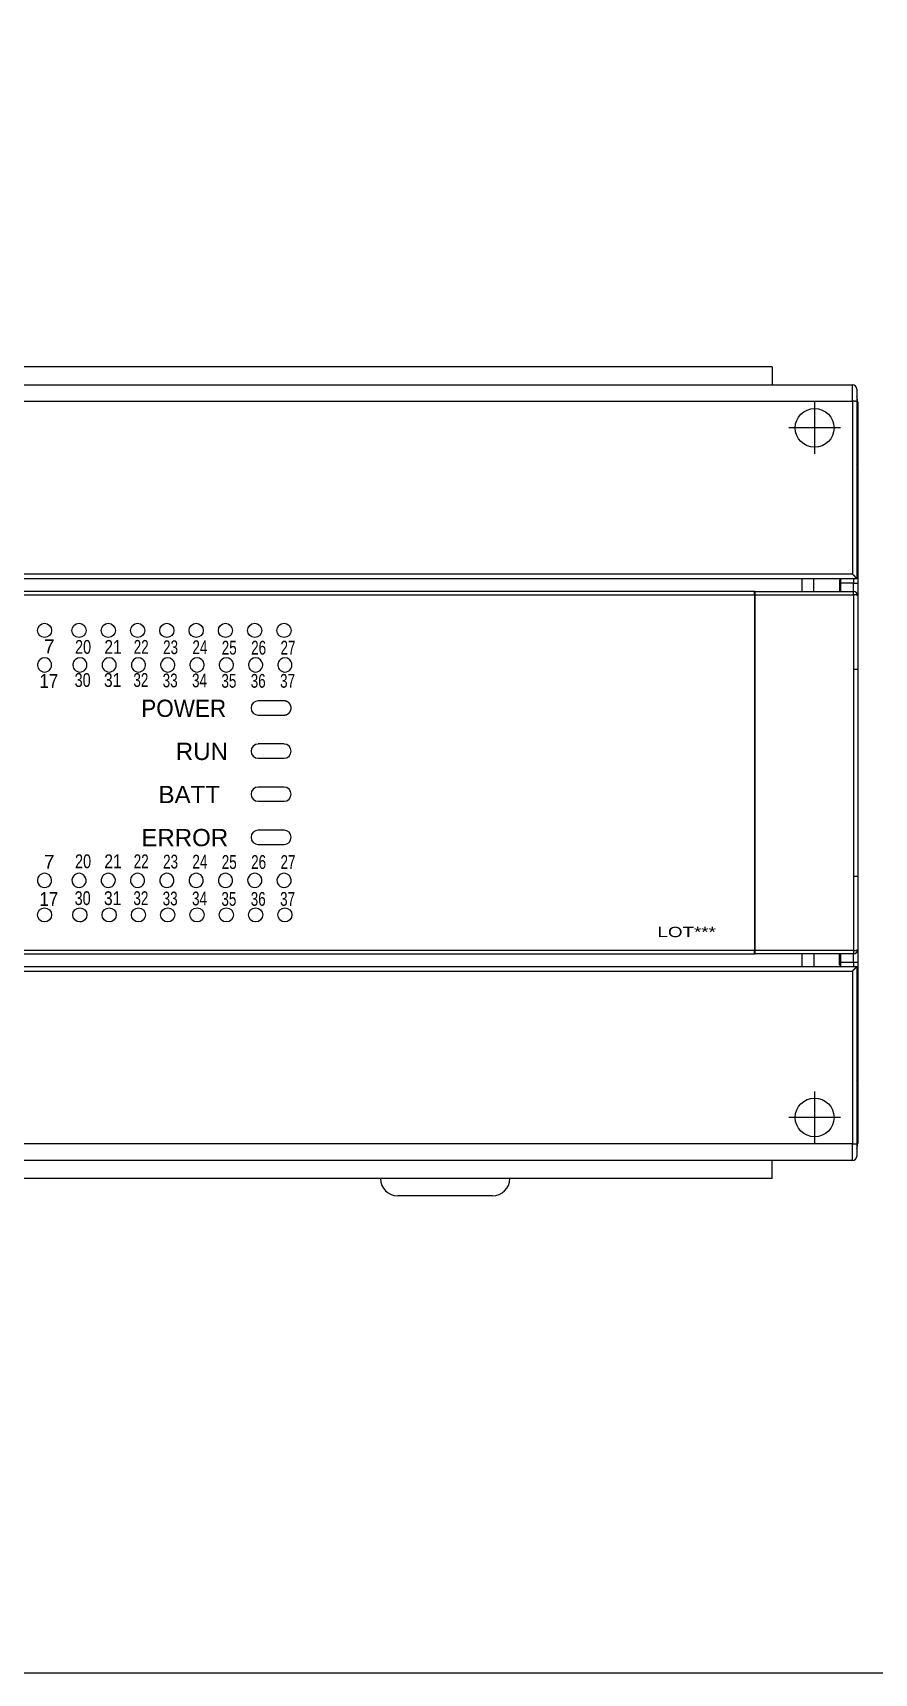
# Model space of a CAD drawing. Header units: inches. Extents: x 57 to 2760, y -193 to 2149.
# Drawn here: x 581.9 to 679.6, y 95.3 to 285.6 of the extents above; entities that cross this region are included whole.
import ezdxf

# ---------------------------------------------------------------- set-up
doc = ezdxf.new("R2010")
doc.units = ezdxf.units.IN
doc.header["$MEASUREMENT"] = 0
doc.styles.get("Standard").update_dxf_attribs({"font": 'arial.ttf'})

# ---------------------------------------------------------------- blocks, each defined once
blk = doc.blocks.new('FX3U_64')
at = {"color": 7, "linetype": 'Continuous'}
for p, q in [((211.21, 97.63), (40.71, 97.63)), ((211.21, 97.63), (211.21, 95.53)), ((31.36, 95.53), (220.56, 95.53)), ((220.56, 93.62), (220.56, 95.53)), ((31.36, 93.62), (220.56, 93.62)), ((216.16, 93.53), (216.16, 87.53)), ((220.56, 93.62), (220.56, 73.55)), ((221.06, 95.03), (221.06, 93.6)), ((221.06, 93.6), (221.06, 73.03)), ((221.06, 93.6), (221.06, 93.6)), ((221.16, 93.53), (221.16, 86.03)), ((219.16, 90.53), (213.16, 90.53)), ((221.06, 86.03), (221.16, 86.03)), ((221.16, 86.03), (221.16, 72.53)), ((221.06, 73.03), (30.86, 73.03)), ((220.56, 73.55), (31.36, 73.55)), ((214.66, 73.03), (214.66, 71.53)), ((216.06, 71.53), (216.06, 73.03)), ((219.06, 72.83), (219.06, 71.53)), ((219.16, 73), (219.16, 72.53)), ((219.16, 72.53), (219.16, 71.53)), ((220.66, 72.53), (219.16, 72.53)), ((220.66, 73.03), (220.66, 72.53)), ((220.66, 71.53), (220.66, 72.53)), ((220.66, 72.53), (221.16, 72.53)), ((221.16, 72.53), (221.16, 71.03)), ((209.16, 71.53), (93.16, 71.53)), ((93.16, 71.18), (209.16, 71.18)), ((209.16, 71.18), (209.16, 71.53)), ((209.26, 71.53), (209.16, 71.53)), ((209.16, 71.18), (209.16, 62.53)), ((209.26, 71.53), (220.66, 71.53)), ((209.26, 71.18), (209.26, 71.53)), ((209.26, 62.53), (209.26, 71.18)), ((220.66, 71.18), (220.66, 71.53)), ((220.66, 71.18), (220.68, 71.18)), ((220.66, 71.18), (220.66, 62.53)), ((221.16, 71.03), (221.16, 62.53)), ((209.16, 70.03), (209.26, 70.03)), ((209.26, 65.83), (209.16, 65.83)), ((209.26, 64.71), (209.16, 64.73)), ((209.16, 64.03), (209.26, 64.03)), ((209.16, 62.53), (209.16, 38.53)), ((209.26, 38.53), (209.26, 62.53)), ((220.66, 62.53), (220.66, 38.53)), ((221.16, 62.53), (221.16, 38.54)), ((154.56, 58.86), (151.56, 58.86)), ((151.56, 57.21), (154.56, 57.21)), ((154.56, 53.86), (151.56, 53.86)), ((151.56, 52.21), (154.56, 52.21)), ((154.56, 48.86), (151.56, 48.86)), ((151.56, 47.21), (154.56, 47.21)), ((154.56, 43.86), (151.56, 43.86)), ((151.56, 42.21), (154.56, 42.21)), ((209.16, 38.53), (209.16, 29.89)), ((209.26, 29.89), (209.26, 38.53)), ((220.66, 38.53), (220.66, 29.89)), ((221.16, 38.54), (221.16, 30.03)), ((209.26, 37.03), (209.16, 37.03)), ((209.16, 36.33), (209.26, 36.35)), ((209.16, 35.23), (209.26, 35.23)), ((131.06, 33.23), (130.86, 33.23)), ((209.16, 31.03), (209.26, 31.03)), ((209.16, 29.89), (93.16, 29.89)), ((93.16, 29.53), (209.16, 29.53)), ((209.16, 29.53), (209.16, 29.89)), ((209.16, 29.53), (209.26, 29.53)), ((209.26, 29.53), (209.26, 29.89)), ((220.66, 29.89), (209.26, 29.89)), ((220.66, 29.53), (209.26, 29.53)), ((214.66, 29.53), (214.66, 28.03)), ((216.06, 29.53), (216.06, 28.03)), ((219.06, 28.23), (219.06, 29.53)), ((219.16, 29.53), (219.16, 28.53)), ((220.66, 29.89), (220.68, 29.89)), ((220.66, 29.89), (220.66, 29.53)), ((220.66, 28.53), (220.66, 29.53)), ((221.16, 30.03), (221.16, 28.53)), ((30.86, 28.03), (221.06, 28.03)), ((31.36, 27.51), (220.56, 27.51)), ((219.16, 28.53), (219.16, 28.13)), ((219.16, 28.53), (220.66, 28.53)), ((220.56, 27.51), (220.56, 7.45)), ((220.66, 28.53), (220.66, 28.03)), ((220.66, 28.53), (221.16, 28.53)), ((221.06, 28.03), (221.06, 7.47)), ((221.16, 28.53), (221.16, 15.03)), ((216.16, 13.53), (216.16, 7.53)), ((221.06, 15.03), (221.16, 15.03)), ((221.16, 15.03), (221.16, 7.53)), ((219.16, 10.53), (213.16, 10.53)), ((220.56, 7.45), (31.36, 7.45)), ((220.56, 5.53), (220.56, 7.45)), ((221.06, 7.47), (221.06, 6.03)), ((221.06, 7.47), (221.06, 7.47)), ((220.56, 5.53), (31.36, 5.53)), ((211.21, 3.43), (211.21, 5.53)), ((211.21, 3.43), (40.71, 3.43)), ((178.76, 1.43), (167.76, 1.43))]:
    blk.add_line(p, q, dxfattribs=at)
for points in [[(220.56, 73.55), (220.56, 73.55), (220.57, 73.55), (220.57, 73.54), (220.58, 73.54), (220.58, 73.53), (220.59, 73.53), (220.59, 73.53), (220.59, 73.52), (220.6, 73.52), (220.6, 73.52), (220.61, 73.51), (220.61, 73.51), (220.62, 73.5), (220.62, 73.5), (220.63, 73.5), (220.63, 73.49), (220.64, 73.49), (220.64, 73.48), (220.64, 73.48), (220.65, 73.48), (220.65, 73.47), (220.66, 73.47), (220.66, 73.46), (220.67, 73.46), (220.67, 73.46), (220.67, 73.45), (220.68, 73.45), (220.68, 73.44), (220.69, 73.44), (220.69, 73.43), (220.69, 73.43), (220.7, 73.43), (220.7, 73.42), (220.71, 73.42), (220.71, 73.41), (220.72, 73.41), (220.72, 73.4), (220.72, 73.4), (220.73, 73.4), (220.73, 73.39), (220.73, 73.39), (220.74, 73.38), (220.74, 73.38), (220.75, 73.37), (220.75, 73.37), (220.75, 73.37), (220.76, 73.36), (220.76, 73.36), (220.77, 73.35), (220.77, 73.35), (220.77, 73.34), (220.78, 73.34), (220.78, 73.34), (220.78, 73.33), (220.79, 73.33), (220.79, 73.32), (220.79, 73.32), (220.8, 73.31), (220.8, 73.31), (220.81, 73.31), (220.81, 73.3), (220.81, 73.3), (220.82, 73.29), (220.82, 73.29), (220.82, 73.28), (220.83, 73.28), (220.83, 73.28), (220.83, 73.27), (220.84, 73.27), (220.84, 73.26), (220.84, 73.26), (220.85, 73.26), (220.85, 73.25), (220.86, 73.25), (220.86, 73.24), (220.86, 73.24), (220.87, 73.24), (220.87, 73.23), (220.87, 73.23), (220.88, 73.22), (220.88, 73.22), (220.88, 73.22), (220.89, 73.21), (220.89, 73.21), (220.89, 73.2), (220.9, 73.2), (220.9, 73.2), (220.9, 73.19), (220.91, 73.19), (220.91, 73.19), (220.91, 73.18), (220.92, 73.18), (220.92, 73.17), (220.92, 73.17), (220.93, 73.17), (220.93, 73.16), (220.93, 73.16), (220.94, 73.16), (220.94, 73.15), (220.94, 73.15), (220.95, 73.15), (220.95, 73.14), (220.95, 73.14), (220.96, 73.14), (220.96, 73.13), (220.96, 73.13), (220.97, 73.13), (220.97, 73.12), (220.97, 73.12), (220.97, 73.12), (220.98, 73.12), (220.98, 73.11), (220.98, 73.11), (220.99, 73.11), (220.99, 73.1), (220.99, 73.1), (220.99, 73.1), (221, 73.1), (221, 73.09), (221, 73.09), (221, 73.09), (221.01, 73.09), (221.01, 73.08), (221.01, 73.08), (221.01, 73.08), (221.02, 73.08), (221.02, 73.07), (221.02, 73.07), (221.02, 73.07), (221.02, 73.07), (221.03, 73.07), (221.03, 73.06), (221.03, 73.06), (221.03, 73.06), (221.03, 73.06), (221.04, 73.06), (221.04, 73.05), (221.04, 73.05), (221.05, 73.05), (221.05, 73.04), (221.05, 73.04), (221.05, 73.04), (221.05, 73.04), (221.05, 73.04), (221.06, 73.03)], [(209.26, 71.17), (209.35, 71.17), (209.44, 71.17), (209.53, 71.17), (209.62, 71.17), (209.71, 71.17), (209.79, 71.17), (209.88, 71.17), (209.97, 71.17), (210.06, 71.17), (210.15, 71.17), (210.24, 71.17), (210.33, 71.17), (210.42, 71.17), (210.51, 71.17), (210.6, 71.17), (210.69, 71.17), (210.78, 71.17), (210.87, 71.17), (210.96, 71.17), (211.05, 71.17), (211.14, 71.17), (211.23, 71.17), (211.32, 71.17), (211.41, 71.17), (211.5, 71.17), (211.59, 71.17), (211.68, 71.17), (211.77, 71.17), (211.86, 71.17), (211.95, 71.17), (212.04, 71.17), (212.13, 71.17), (212.22, 71.17), (212.31, 71.17), (212.4, 71.17), (212.49, 71.17), (212.58, 71.17), (212.67, 71.17), (212.76, 71.17), (212.85, 71.17), (212.94, 71.17), (213.03, 71.17), (213.12, 71.17), (213.21, 71.17), (213.3, 71.17), (213.39, 71.17), (213.48, 71.17), (213.57, 71.17), (213.65, 71.17), (213.74, 71.17), (213.83, 71.17), (213.92, 71.17), (214.01, 71.17), (214.1, 71.17), (214.19, 71.17), (214.28, 71.17), (214.37, 71.17), (214.46, 71.17), (214.55, 71.17), (214.64, 71.17), (214.73, 71.17), (214.82, 71.17), (214.91, 71.17), (215, 71.17), (215.09, 71.17), (215.18, 71.17), (215.27, 71.17), (215.36, 71.17), (215.45, 71.17), (215.54, 71.17), (215.63, 71.17), (215.72, 71.17), (215.81, 71.17), (215.9, 71.17), (215.99, 71.17), (216.08, 71.17), (216.17, 71.17), (216.26, 71.17), (216.35, 71.17), (216.44, 71.17), (216.53, 71.17), (216.62, 71.17), (216.71, 71.17), (216.8, 71.17), (216.89, 71.17), (216.98, 71.17), (217.07, 71.17), (217.16, 71.17), (217.25, 71.17), (217.34, 71.17), (217.42, 71.17), (217.51, 71.17), (217.6, 71.17), (217.69, 71.17), (217.78, 71.17), (217.87, 71.17), (217.96, 71.17), (218.05, 71.17), (218.14, 71.17), (218.23, 71.17), (218.32, 71.17), (218.41, 71.17), (218.5, 71.17), (218.59, 71.17), (218.68, 71.17), (218.77, 71.17), (218.86, 71.17), (218.95, 71.17), (219.04, 71.17), (219.13, 71.17), (219.22, 71.17), (219.31, 71.17), (219.4, 71.17), (219.49, 71.17), (219.58, 71.17), (219.67, 71.17), (219.76, 71.17), (219.85, 71.17), (219.94, 71.17), (220.03, 71.17), (220.12, 71.17), (220.21, 71.17), (220.3, 71.17), (220.39, 71.17), (220.48, 71.17), (220.57, 71.17), (220.66, 71.17)], [(220.66, 62.53), (220.66, 62.53), (220.67, 62.53), (220.68, 62.53), (220.68, 62.53), (220.69, 62.53), (220.69, 62.53), (220.7, 62.53), (220.71, 62.53), (220.71, 62.53), (220.72, 62.53), (220.73, 62.53), (220.73, 62.53), (220.74, 62.53), (220.74, 62.53), (220.75, 62.53), (220.76, 62.53), (220.76, 62.53), (220.77, 62.53), (220.77, 62.53), (220.78, 62.53), (220.79, 62.53), (220.79, 62.53), (220.8, 62.53), (220.8, 62.53), (220.81, 62.53), (220.82, 62.53), (220.82, 62.53), (220.83, 62.53), (220.83, 62.53), (220.84, 62.53), (220.84, 62.53), (220.85, 62.53), (220.86, 62.53), (220.86, 62.53), (220.87, 62.53), (220.87, 62.53), (220.88, 62.53), (220.88, 62.53), (220.89, 62.53), (220.89, 62.53), (220.9, 62.53), (220.9, 62.53), (220.91, 62.53), (220.92, 62.53), (220.92, 62.53), (220.93, 62.53), (220.93, 62.53), (220.94, 62.53), (220.94, 62.53), (220.95, 62.53), (220.95, 62.53), (220.96, 62.53), (220.96, 62.53), (220.97, 62.53), (220.97, 62.53), (220.98, 62.53), (220.98, 62.53), (220.98, 62.53), (220.99, 62.53), (220.99, 62.53), (221, 62.53), (221, 62.53), (221.01, 62.53), (221.01, 62.53), (221.02, 62.53), (221.02, 62.53), (221.02, 62.53), (221.03, 62.53), (221.03, 62.53), (221.04, 62.53), (221.04, 62.53), (221.04, 62.53), (221.05, 62.53), (221.05, 62.53), (221.06, 62.53), (221.06, 62.53), (221.06, 62.53), (221.07, 62.53), (221.07, 62.53), (221.07, 62.53), (221.08, 62.53), (221.08, 62.53), (221.08, 62.53), (221.09, 62.53), (221.09, 62.53), (221.09, 62.53), (221.1, 62.53), (221.1, 62.53), (221.1, 62.53), (221.11, 62.53), (221.11, 62.53), (221.11, 62.53), (221.11, 62.53), (221.12, 62.53), (221.12, 62.53), (221.13, 62.53), (221.13, 62.53), (221.13, 62.53), (221.13, 62.53), (221.14, 62.53), (221.14, 62.53), (221.14, 62.53), (221.14, 62.53), (221.15, 62.53), (221.15, 62.53), (221.15, 62.53), (221.16, 62.53)], [(154.56, 57.21), (154.56, 57.21), (154.57, 57.21), (154.58, 57.21), (154.58, 57.21), (154.59, 57.21), (154.6, 57.21), (154.6, 57.21), (154.61, 57.21), (154.62, 57.21), (154.62, 57.21), (154.63, 57.21), (154.64, 57.21), (154.64, 57.21), (154.65, 57.21), (154.66, 57.21), (154.66, 57.21), (154.67, 57.22), (154.68, 57.22), (154.68, 57.22), (154.69, 57.22), (154.7, 57.22), (154.7, 57.22), (154.71, 57.22), (154.72, 57.22), (154.72, 57.22), (154.73, 57.23), (154.74, 57.23), (154.74, 57.23), (154.75, 57.23), (154.76, 57.23), (154.76, 57.23), (154.77, 57.24), (154.78, 57.24), (154.78, 57.24), (154.79, 57.24), (154.8, 57.24), (154.8, 57.24), (154.81, 57.25), (154.82, 57.25), (154.82, 57.25), (154.83, 57.25), (154.83, 57.26), (154.84, 57.26), (154.85, 57.26), (154.85, 57.26), (154.86, 57.27), (154.87, 57.27), (154.87, 57.27), (154.88, 57.27), (154.89, 57.28), (154.89, 57.28), (154.9, 57.28), (154.9, 57.28), (154.91, 57.29), (154.92, 57.29), (154.92, 57.29), (154.93, 57.3), (154.93, 57.3), (154.94, 57.3), (154.95, 57.3), (154.95, 57.31), (154.96, 57.31), (154.96, 57.31), (154.97, 57.32), (154.98, 57.32), (154.98, 57.32), (154.99, 57.33), (154.99, 57.33), (155, 57.34), (155, 57.34), (155.01, 57.34), (155.02, 57.35), (155.02, 57.35), (155.03, 57.35), (155.03, 57.36), (155.04, 57.36), (155.04, 57.37), (155.05, 57.37), (155.05, 57.37), (155.06, 57.38), (155.07, 57.38), (155.07, 57.39), (155.08, 57.39), (155.08, 57.4), (155.09, 57.4), (155.09, 57.4), (155.1, 57.41), (155.1, 57.41), (155.11, 57.42), (155.11, 57.42), (155.12, 57.43), (155.12, 57.43), (155.13, 57.44), (155.13, 57.44), (155.14, 57.45), (155.14, 57.45), (155.15, 57.46), (155.15, 57.46), (155.16, 57.46), (155.16, 57.47), (155.16, 57.47), (155.17, 57.48), (155.17, 57.48), (155.18, 57.49), (155.18, 57.49), (155.19, 57.5), (155.19, 57.51), (155.2, 57.51), (155.2, 57.52), (155.2, 57.52), (155.21, 57.53), (155.21, 57.53), (155.22, 57.54), (155.22, 57.54), (155.22, 57.55), (155.23, 57.55), (155.23, 57.56), (155.24, 57.56), (155.24, 57.57), (155.24, 57.58), (155.25, 57.58), (155.25, 57.59), (155.25, 57.59), (155.26, 57.6), (155.26, 57.6), (155.27, 57.61), (155.27, 57.62), (155.27, 57.62), (155.28, 57.63), (155.28, 57.63), (155.28, 57.64), (155.28, 57.64), (155.29, 57.65), (155.29, 57.66), (155.29, 57.66), (155.3, 57.67), (155.3, 57.68), (155.3, 57.68), (155.31, 57.69), (155.31, 57.69), (155.31, 57.7), (155.31, 57.71), (155.32, 57.71), (155.32, 57.72), (155.32, 57.72), (155.32, 57.73), (155.33, 57.74), (155.33, 57.74), (155.33, 57.75), (155.33, 57.76), (155.34, 57.76), (155.34, 57.77), (155.34, 57.78), (155.34, 57.78), (155.34, 57.79), (155.35, 57.79), (155.35, 57.8), (155.35, 57.81), (155.35, 57.81), (155.35, 57.82), (155.36, 57.83), (155.36, 57.83), (155.36, 57.84), (155.36, 57.85), (155.36, 57.85), (155.36, 57.86), (155.36, 57.87), (155.37, 57.87), (155.37, 57.88), (155.37, 57.89), (155.37, 57.89), (155.37, 57.9), (155.37, 57.91), (155.37, 57.91), (155.37, 57.92), (155.37, 57.93), (155.38, 57.93), (155.38, 57.94), (155.38, 57.95), (155.38, 57.95), (155.38, 57.96), (155.38, 57.97), (155.38, 57.98), (155.38, 57.98), (155.38, 57.99), (155.38, 58), (155.38, 58), (155.38, 58.01), (155.38, 58.02), (155.38, 58.02), (155.38, 58.03), (155.38, 58.04), (155.38, 58.04), (155.38, 58.05), (155.38, 58.06), (155.38, 58.06), (155.38, 58.07), (155.38, 58.08), (155.38, 58.08), (155.38, 58.09), (155.38, 58.1), (155.38, 58.1), (155.38, 58.11), (155.38, 58.12), (155.38, 58.12), (155.38, 58.13), (155.37, 58.14), (155.37, 58.14), (155.37, 58.15), (155.37, 58.16), (155.37, 58.16), (155.37, 58.17), (155.37, 58.18), (155.37, 58.18), (155.37, 58.19), (155.36, 58.2), (155.36, 58.2), (155.36, 58.21), (155.36, 58.22), (155.36, 58.22), (155.36, 58.23), (155.36, 58.24), (155.35, 58.24), (155.35, 58.25), (155.35, 58.26), (155.35, 58.26), (155.35, 58.27), (155.34, 58.28), (155.34, 58.28), (155.34, 58.29), (155.34, 58.3), (155.34, 58.3), (155.33, 58.31), (155.33, 58.31), (155.33, 58.32), (155.33, 58.33), (155.32, 58.33), (155.32, 58.34), (155.32, 58.35), (155.32, 58.35), (155.31, 58.36), (155.31, 58.36), (155.31, 58.37), (155.31, 58.38), (155.3, 58.38), (155.3, 58.39), (155.3, 58.4), (155.29, 58.4), (155.29, 58.41), (155.29, 58.41), (155.28, 58.42), (155.28, 58.43), (155.28, 58.43), (155.27, 58.44), (155.27, 58.44), (155.27, 58.45), (155.26, 58.46), (155.26, 58.46), (155.26, 58.47), (155.25, 58.47), (155.25, 58.48), (155.25, 58.48), (155.24, 58.49), (155.24, 58.5), (155.24, 58.5), (155.23, 58.51), (155.23, 58.51), (155.22, 58.52), (155.22, 58.52), (155.22, 58.53), (155.21, 58.53), (155.21, 58.54), (155.2, 58.54), (155.2, 58.55), (155.19, 58.55), (155.19, 58.56), (155.19, 58.56), (155.18, 58.57), (155.18, 58.58), (155.17, 58.58), (155.17, 58.59), (155.16, 58.59), (155.16, 58.6), (155.15, 58.6), (155.15, 58.6), (155.15, 58.61), (155.14, 58.61), (155.14, 58.62), (155.13, 58.62), (155.13, 58.63), (155.12, 58.63), (155.12, 58.64), (155.11, 58.64), (155.11, 58.65), (155.1, 58.65), (155.1, 58.66), (155.09, 58.66), (155.09, 58.66), (155.08, 58.67), (155.08, 58.67), (155.07, 58.68), (155.07, 58.68), (155.06, 58.69), (155.05, 58.69), (155.05, 58.69), (155.04, 58.7), (155.04, 58.7), (155.03, 58.71), (155.03, 58.71), (155.02, 58.71), (155.02, 58.72), (155.01, 58.72), (155, 58.72), (155, 58.73), (154.99, 58.73), (154.99, 58.74), (154.98, 58.74), (154.98, 58.74), (154.97, 58.75), (154.96, 58.75), (154.96, 58.75), (154.95, 58.76), (154.95, 58.76), (154.94, 58.76), (154.93, 58.77), (154.93, 58.77), (154.92, 58.77), (154.92, 58.77), (154.91, 58.78), (154.9, 58.78), (154.9, 58.78), (154.89, 58.79), (154.88, 58.79), (154.88, 58.79), (154.87, 58.79), (154.87, 58.8), (154.86, 58.8), (154.85, 58.8), (154.85, 58.8), (154.84, 58.81), (154.83, 58.81), (154.83, 58.81), (154.82, 58.81), (154.81, 58.82), (154.81, 58.82), (154.8, 58.82), (154.8, 58.82), (154.79, 58.82), (154.78, 58.83), (154.78, 58.83), (154.77, 58.83), (154.76, 58.83), (154.76, 58.83), (154.75, 58.83), (154.74, 58.84), (154.74, 58.84), (154.73, 58.84), (154.72, 58.84), (154.72, 58.84), (154.71, 58.84), (154.7, 58.84), (154.7, 58.85), (154.69, 58.85), (154.68, 58.85), (154.68, 58.85), (154.67, 58.85), (154.66, 58.85), (154.66, 58.85), (154.65, 58.85), (154.64, 58.85), (154.64, 58.85), (154.63, 58.85), (154.62, 58.85), (154.62, 58.85), (154.61, 58.86), (154.6, 58.86), (154.6, 58.86), (154.59, 58.86), (154.58, 58.86), (154.58, 58.86), (154.57, 58.86), (154.56, 58.86), (154.56, 58.86)], [(220.66, 38.53), (220.66, 38.53), (220.67, 38.53), (220.68, 38.53), (220.68, 38.53), (220.69, 38.53), (220.69, 38.53), (220.7, 38.53), (220.71, 38.53), (220.71, 38.53), (220.72, 38.53), (220.73, 38.53), (220.73, 38.53), (220.74, 38.53), (220.74, 38.53), (220.75, 38.53), (220.76, 38.53), (220.76, 38.53), (220.77, 38.53), (220.77, 38.53), (220.78, 38.53), (220.79, 38.53), (220.79, 38.53), (220.8, 38.53), (220.8, 38.53), (220.81, 38.53), (220.82, 38.53), (220.82, 38.53), (220.83, 38.53), (220.83, 38.53), (220.84, 38.53), (220.84, 38.53), (220.85, 38.53), (220.86, 38.53), (220.86, 38.53), (220.87, 38.53), (220.87, 38.53), (220.88, 38.53), (220.88, 38.53), (220.89, 38.53), (220.89, 38.53), (220.9, 38.53), (220.9, 38.53), (220.91, 38.53), (220.92, 38.53), (220.92, 38.53), (220.93, 38.53), (220.93, 38.53), (220.94, 38.53), (220.94, 38.53), (220.95, 38.53), (220.95, 38.53), (220.96, 38.53), (220.96, 38.53), (220.97, 38.53), (220.97, 38.53), (220.98, 38.53), (220.98, 38.53), (220.98, 38.53), (220.99, 38.53), (220.99, 38.53), (221, 38.53), (221, 38.53), (221.01, 38.53), (221.01, 38.53), (221.02, 38.53), (221.02, 38.53), (221.02, 38.53), (221.03, 38.53), (221.03, 38.53), (221.04, 38.53), (221.04, 38.53), (221.04, 38.53), (221.05, 38.53), (221.05, 38.53), (221.06, 38.53), (221.06, 38.53), (221.06, 38.53), (221.07, 38.53), (221.07, 38.53), (221.07, 38.53), (221.08, 38.53), (221.08, 38.53), (221.08, 38.53), (221.09, 38.53), (221.09, 38.53), (221.09, 38.53), (221.1, 38.53), (221.1, 38.53), (221.1, 38.53), (221.11, 38.53), (221.11, 38.53), (221.11, 38.53), (221.11, 38.53), (221.12, 38.53), (221.12, 38.53), (221.13, 38.53), (221.13, 38.53), (221.13, 38.54), (221.13, 38.54), (221.14, 38.54), (221.14, 38.54), (221.14, 38.54), (221.14, 38.54), (221.15, 38.54), (221.15, 38.54), (221.15, 38.54), (221.16, 38.54)], [(221.06, 28.03), (221.06, 28.03), (221.05, 28.03), (221.05, 28.03), (221.05, 28.02), (221.05, 28.02), (221.05, 28.02), (221.05, 28.01), (221.04, 28.01), (221.04, 28.01), (221.04, 28.01), (221.04, 28.01), (221.04, 28.01), (221.04, 28), (221.04, 28), (221.03, 28), (221.03, 28), (221.03, 28), (221.03, 27.99), (221.03, 27.99), (221.02, 27.99), (221.02, 27.99), (221.02, 27.98), (221.02, 27.98), (221.02, 27.98), (221.01, 27.98), (221.01, 27.97), (221.01, 27.97), (221.01, 27.97), (221.01, 27.97), (221, 27.96), (221, 27.96), (221, 27.96), (221, 27.95), (220.99, 27.95), (220.99, 27.95), (220.99, 27.95), (220.98, 27.94), (220.98, 27.94), (220.98, 27.94), (220.98, 27.93), (220.97, 27.93), (220.97, 27.93), (220.97, 27.92), (220.96, 27.92), (220.96, 27.92), (220.96, 27.91), (220.96, 27.91), (220.95, 27.91), (220.95, 27.9), (220.95, 27.9), (220.94, 27.9), (220.94, 27.89), (220.94, 27.89), (220.93, 27.89), (220.93, 27.88), (220.93, 27.88), (220.92, 27.88), (220.92, 27.87), (220.91, 27.87), (220.91, 27.86), (220.91, 27.86), (220.9, 27.86), (220.9, 27.85), (220.9, 27.85), (220.89, 27.85), (220.89, 27.84), (220.89, 27.84), (220.88, 27.84), (220.88, 27.83), (220.87, 27.83), (220.87, 27.83), (220.87, 27.82), (220.86, 27.82), (220.86, 27.81), (220.85, 27.81), (220.85, 27.81), (220.85, 27.8), (220.84, 27.8), (220.84, 27.8), (220.83, 27.79), (220.83, 27.79), (220.83, 27.79), (220.82, 27.78), (220.82, 27.78), (220.81, 27.77), (220.81, 27.77), (220.81, 27.77), (220.8, 27.76), (220.8, 27.76), (220.79, 27.76), (220.79, 27.75), (220.78, 27.75), (220.78, 27.74), (220.78, 27.74), (220.77, 27.74), (220.77, 27.73), (220.76, 27.73), (220.76, 27.73), (220.75, 27.72), (220.75, 27.72), (220.75, 27.71), (220.74, 27.71), (220.74, 27.71), (220.73, 27.7), (220.73, 27.7), (220.72, 27.69), (220.72, 27.69), (220.72, 27.69), (220.71, 27.68), (220.71, 27.68), (220.7, 27.68), (220.7, 27.67), (220.69, 27.67), (220.69, 27.66), (220.69, 27.66), (220.68, 27.65), (220.68, 27.65), (220.67, 27.65), (220.67, 27.64), (220.67, 27.64), (220.66, 27.63), (220.66, 27.63), (220.65, 27.63), (220.65, 27.62), (220.64, 27.62), (220.64, 27.61), (220.64, 27.61), (220.63, 27.6), (220.63, 27.6), (220.62, 27.6), (220.62, 27.59), (220.62, 27.59), (220.61, 27.58), (220.61, 27.58), (220.6, 27.57), (220.6, 27.57), (220.6, 27.56), (220.59, 27.56), (220.59, 27.55), (220.59, 27.55), (220.58, 27.55), (220.58, 27.54), (220.57, 27.54), (220.57, 27.53), (220.57, 27.53), (220.56, 27.52), (220.56, 27.52), (220.56, 27.51)]]:
    blk.add_lwpolyline(points, dxfattribs=at)
for centre, radius in [((216.16, 90.53), 2.25), ((126.76, 67.03), 0.825), ((130.76, 67.03), 0.825), ((134.16, 67.03), 0.825), ((137.56, 67.03), 0.825), ((140.96, 67.03), 0.825), ((144.36, 67.03), 0.825), ((147.76, 67.03), 0.825), ((151.16, 67.03), 0.825), ((154.56, 67.03), 0.825), ((126.76, 34.03), 0.825), ((130.86, 34.03), 0.825), ((134.26, 34.03), 0.825), ((137.66, 34.03), 0.825), ((141.06, 34.03), 0.825), ((144.46, 34.03), 0.825), ((147.86, 34.03), 0.825), ((151.26, 34.03), 0.825), ((154.66, 34.03), 0.825), ((216.16, 10.53), 2.25)]:
    blk.add_circle(centre, radius, dxfattribs=at)
for centre, radius, start, end in [((220.56, 95.03), 0.5, 0, 90), ((220.51, 70.15), 23.47, 89.7452, 89.8793), ((220.59, 84.63), 8.99, 89.5669, 89.8361), ((220.59, 84.18), 9.43, 89.442, 89.611), ((220.41, 71.8), 21.82, 89.2387, 89.2962), ((220.57, 83.44), 10.18, 89.0985, 89.2339), ((220.61, 85.59), 8.03, 89.0062, 89.1872), ((220.6, 85.2), 8.41, 88.8171, 88.984), ((220.61, 85.37), 8.25, 88.6607, 88.8254), ((220.64, 86.48), 7.13, 88.4799, 88.667), ((220.66, 87.35), 6.27, 88.3097, 88.5178), ((220.68, 88.02), 5.6, 88.084, 88.3084), ((220.71, 88.73), 4.89, 87.8614, 88.1081), ((220.74, 89.45), 4.16, 87.6045, 87.8805), ((220.77, 90.13), 3.48, 87.3408, 87.6539), ((220.8, 90.75), 2.86, 87.0221, 87.3784), ((220.83, 91.32), 2.29, 86.6529, 87.0678), ((220.86, 91.81), 1.8, 86.1965, 86.6835), ((220.89, 92.25), 1.36, 85.7277, 86.3171), ((220.92, 92.61), 0.999, 85.1254, 85.8466), ((220.95, 92.91), 0.698, 84.373, 85.2936), ((220.97, 93.14), 0.469, 83.4232, 84.6201), ((220.99, 93.31), 0.289, 82.1341, 83.8017), ((221.01, 93.44), 0.165, 80.2594, 82.6952), ((221.03, 93.52), 0.0824, 77.5994, 81.5569), ((221.04, 93.56), 0.0356, 72.8101, 79.8197), ((221.05, 93.59), 0.0108, 62.7145, 79.6126), ((221.05, 93.59), 0.00224, 33.5474, 87.2437), ((219.16, 93.53), 2, 0, 18.1949), ((220.66, 86.03), 0.5, 0, 36.8699), ((219.26, 72.83), 0.2, 90, 180), ((220.66, 71.03), 0.5, 0, 90), ((220.66, 69.52), 1.65, 88.3946, 89.2323), ((220.66, 69.42), 1.76, 87.6127, 88.4116), ((220.65, 69.39), 1.79, 86.8008, 87.5946), ((220.66, 69.47), 1.7, 85.8984, 86.7366), ((220.66, 69.53), 1.64, 85.0357, 85.9062), ((220.66, 69.59), 1.58, 84.0444, 84.9463), ((220.67, 69.66), 1.52, 83.1124, 84.0488), ((220.68, 69.75), 1.43, 82.032, 83.0165), ((220.69, 69.84), 1.34, 80.9598, 81.9951), ((220.7, 69.94), 1.24, 79.7746, 80.8711), ((220.72, 70.04), 1.14, 78.5401, 79.7057), ((220.74, 70.14), 1.03, 77.1943, 78.4412), ((220.76, 70.24), 0.923, 75.7543, 77.0977), ((220.79, 70.35), 0.817, 74.1379, 75.5939), ((220.81, 70.45), 0.715, 72.4627, 74.0502), ((220.84, 70.54), 0.622, 70.4774, 72.2091), ((220.87, 70.63), 0.525, 68.3904, 70.3235), ((220.9, 70.71), 0.435, 65.881, 68.0665), ((220.93, 70.78), 0.366, 63.289, 65.7046), ((220.95, 70.82), 0.318, 60.3867, 62.9573), ((220.98, 70.89), 0.238, 56.3986, 59.5722), ((221.02, 70.95), 0.162, 51.3148, 55.6051), ((221.03, 70.96), 0.153, 48.4358, 52.4841), ((220.96, 70.87), 0.269, 46.3888, 48.3539), ((221.07, 71.01), 0.0859, 32.6407, 39.182), ((221.1, 71.03), 0.0509, 15.5588, 30.3209), ((221.06, 71.01), 0.0978, 10.9998, 20.5529), ((126.76, 63.03), 0.825, 322.6948, 217.3052), ((130.86, 63.03), 0.825, 322.6948, 217.3052), ((134.26, 63.03), 0.825, 322.6948, 217.3052), ((137.66, 63.03), 0.825, 322.6948, 217.3052), ((141.06, 63.03), 0.825, 322.6948, 217.3052), ((144.46, 63.03), 0.825, 322.6948, 217.3052), ((147.86, 63.03), 0.825, 322.6948, 217.3052), ((151.26, 63.03), 0.825, 322.6948, 217.3052), ((154.66, 63.03), 0.825, 322.6948, 217.3052), ((126.76, 63.03), 0.825, 217.3052, 270), ((126.76, 63.03), 0.825, 270, 322.6948), ((130.86, 63.03), 0.825, 217.3052, 270), ((130.86, 63.03), 0.825, 270, 322.6948), ((134.26, 63.03), 0.825, 217.3052, 270), ((134.26, 63.03), 0.825, 270, 322.6948), ((137.66, 63.03), 0.825, 217.3052, 270), ((137.66, 63.03), 0.825, 270, 322.6948), ((141.06, 63.03), 0.825, 217.3052, 270), ((141.06, 63.03), 0.825, 270, 322.6948), ((144.46, 63.03), 0.825, 217.3052, 270), ((144.46, 63.03), 0.825, 270, 322.6948), ((147.86, 63.03), 0.825, 217.3052, 270), ((147.86, 63.03), 0.825, 270, 322.6948), ((151.26, 63.03), 0.825, 217.3052, 270), ((151.26, 63.03), 0.825, 270, 322.6948), ((154.66, 63.03), 0.825, 217.3052, 270), ((154.66, 63.03), 0.825, 270, 322.6948), ((151.56, 58.03), 0.825, 90, 270), ((151.56, 53.03), 0.825, 90, 270), ((154.56, 53.03), 0.825, 270, 90), ((151.56, 48.03), 0.825, 90, 270), ((154.56, 48.03), 0.825, 270, 90), ((151.56, 43.03), 0.825, 90, 270), ((154.56, 43.03), 0.825, 270, 90), ((126.76, 38.03), 0.825, 142.6948, 270), ((126.76, 38.03), 0.825, 37.3052, 142.6948), ((126.76, 38.03), 0.825, 270, 37.3052), ((130.76, 38.03), 0.825, 142.6948, 270), ((130.76, 38.03), 0.825, 37.3052, 142.6948), ((130.76, 38.03), 0.825, 270, 37.3052), ((134.16, 38.03), 0.825, 142.6948, 270), ((134.16, 38.03), 0.825, 37.3052, 142.6948), ((134.16, 38.03), 0.825, 270, 37.3052), ((137.56, 38.03), 0.825, 142.6948, 270), ((137.56, 38.03), 0.825, 37.3052, 142.6948), ((137.56, 38.03), 0.825, 270, 37.3052), ((140.96, 38.03), 0.825, 142.6948, 270), ((140.96, 38.03), 0.825, 37.3052, 142.6948), ((140.96, 38.03), 0.825, 270, 37.3052), ((144.36, 38.03), 0.825, 142.6948, 270), ((144.36, 38.03), 0.825, 37.3052, 142.6948), ((144.36, 38.03), 0.825, 270, 37.3052), ((147.76, 38.03), 0.825, 142.6948, 270), ((147.76, 38.03), 0.825, 37.3052, 142.6948), ((147.76, 38.03), 0.825, 270, 37.3052), ((151.16, 38.03), 0.825, 142.6948, 270), ((151.16, 38.03), 0.825, 37.3052, 142.6948), ((151.16, 38.03), 0.825, 270, 37.3052), ((154.56, 38.03), 0.825, 142.6948, 270), ((154.56, 38.03), 0.825, 37.3052, 142.6948), ((154.56, 38.03), 0.825, 270, 37.3052), ((220.66, 30.03), 0.5, 270, 0), ((220.66, 31.54), 1.65, 270.7677, 271.6054), ((220.66, 31.65), 1.76, 271.6118, 272.4106), ((220.65, 31.68), 1.79, 272.3822, 273.1761), ((220.66, 31.59), 1.7, 273.2634, 274.1016), ((220.66, 31.53), 1.64, 274.1167, 274.9872), ((220.66, 31.47), 1.58, 275.0308, 275.9327), ((220.67, 31.41), 1.52, 275.9741, 276.9105), ((220.68, 31.32), 1.43, 276.9835, 277.968), ((220.69, 31.23), 1.34, 278.0049, 279.0402), ((220.7, 31.13), 1.24, 279.1289, 280.2254), ((220.72, 31.03), 1.14, 280.27, 281.4355), ((220.74, 30.93), 1.03, 281.5838, 282.8307), ((220.76, 30.82), 0.923, 282.9023, 284.2457), ((220.79, 30.72), 0.817, 284.3794, 285.8355), ((220.81, 30.62), 0.715, 285.9775, 287.565), ((220.84, 30.53), 0.622, 287.762, 289.4937), ((220.87, 30.44), 0.526, 289.7068, 291.6398), ((220.9, 30.35), 0.435, 291.9335, 294.1191), ((220.93, 30.29), 0.366, 294.2619, 296.6775), ((220.95, 30.25), 0.318, 297.0427, 299.6133), ((220.98, 30.17), 0.238, 300.4646, 303.6383), ((221.02, 30.11), 0.162, 304.357, 308.6474), ((220.96, 30.19), 0.269, 311.6461, 313.6112), ((221.03, 30.1), 0.153, 307.5569, 311.6052), ((221.07, 30.05), 0.0859, 320.818, 327.3593), ((221.06, 30.05), 0.0978, 339.4471, 349.0002), ((221.1, 30.03), 0.0509, 329.6791, 344.4412), ((219.26, 28.23), 0.2, 180, 270), ((220.66, 15.03), 0.5, 323.1301, 0), ((220.51, 30.92), 23.47, 270.1207, 270.2548), ((220.56, 6.03), 0.5, 270, 0), ((220.59, 16.44), 8.99, 270.1503, 270.4195), ((220.59, 16.88), 9.43, 270.4096, 270.5786), ((220.41, 29.27), 21.82, 270.7037, 270.7613), ((220.57, 17.63), 10.18, 270.7422, 270.8776), ((220.61, 15.48), 8.03, 270.8353, 271.0164), ((220.61, 15.86), 8.41, 270.9927, 271.1595), ((220.61, 15.7), 8.25, 271.1746, 271.3393), ((220.64, 14.58), 7.13, 271.333, 271.5201), ((220.66, 13.72), 6.26, 271.5073, 271.7155), ((220.68, 13.05), 5.6, 271.6916, 271.916), ((220.71, 12.34), 4.89, 271.8647, 272.1114), ((220.74, 11.62), 4.16, 272.1195, 272.3955), ((220.77, 10.93), 3.48, 272.3762, 272.6893), ((220.8, 10.32), 2.86, 272.6216, 272.9779), ((220.83, 9.75), 2.29, 272.9322, 273.3471), ((220.86, 9.25), 1.8, 273.2791, 273.7661), ((220.89, 8.82), 1.36, 273.6829, 274.2723), ((220.92, 8.46), 0.999, 274.1988, 274.92), ((220.95, 8.16), 0.698, 274.7064, 275.627), ((220.97, 7.93), 0.469, 275.3799, 276.5769), ((221.01, 7.63), 0.165, 277.224, 279.6599), ((220.99, 7.75), 0.289, 276.1982, 277.866), ((221.03, 7.55), 0.0825, 278.5419, 282.4997), ((221.04, 7.5), 0.0356, 280.0522, 287.0622), ((221.05, 7.48), 0.0107, 280.387, 297.2858), ((221.05, 7.47), 0.00225, 273.0028, 326.6971), ((219.16, 7.53), 2, 341.8051, 0), ((167.76, 3.43), 2, 180, 270), ((178.76, 3.43), 2, 270, 0)]:
    blk.add_arc(centre, radius, start, end, dxfattribs=at)
for s, height, p in [('7', 1.6, (126.68, 64.38)), ('RUN', 2, (142, 52)), ('BATT', 2, (139.99, 47)), ('ERROR', 2, (137.99, 42)), ('7', 1.6, (126.68, 39.39))]:
    blk.add_text(s, height=height, dxfattribs=at).set_placement(p)
for s, height, width, p in [('20', 1.6, 0.75, (130.3, 64.32)), ('21', 1.6, 0.807692, (133.7, 64.32)), ('22', 1.6, 0.7, (137.11, 64.32)), ('23', 1.6, 0.7, (140.52, 64.28)), ('24', 1.6, 0.7, (143.92, 64.28)), ('25', 1.6, 0.7, (147.33, 64.23)), ('26', 1.6, 0.7, (150.74, 64.23)), ('27', 1.6, 0.7, (154.15, 64.23)), ('17', 1.6, 0.875, (126.17, 60.37)), ('30', 1.6, 0.75, (130.25, 60.48)), ('31', 1.6, 0.807692, (133.66, 60.48)), ('32', 1.6, 0.7, (137.07, 60.48)), ('33', 1.6, 0.7, (140.47, 60.43)), ('34', 1.6, 0.7, (143.88, 60.43)), ('35', 1.6, 0.7, (147.29, 60.38)), ('36', 1.6, 0.7, (150.69, 60.38)), ('37', 1.6, 0.7, (154.1, 60.38)), ('POWER', 2, 0.933333, (137.99, 57)), ('20', 1.6, 0.75, (130.3, 39.45)), ('21', 1.6, 0.807692, (133.7, 39.45)), ('22', 1.6, 0.7, (137.11, 39.45)), ('23', 1.6, 0.7, (140.52, 39.41)), ('24', 1.6, 0.7, (143.92, 39.41)), ('25', 1.6, 0.7, (147.33, 39.36)), ('26', 1.6, 0.7, (150.74, 39.36)), ('27', 1.6, 0.7, (154.15, 39.36)), ('17', 1.6, 0.875, (126.17, 35.07)), ('30', 1.6, 0.75, (130.25, 35.17)), ('31', 1.6, 0.807692, (133.66, 35.17)), ('32', 1.6, 0.7, (137.07, 35.17)), ('33', 1.6, 0.7, (140.47, 35.13)), ('34', 1.6, 0.7, (143.88, 35.13)), ('35', 1.6, 0.7, (147.29, 35.08)), ('36', 1.6, 0.7, (150.69, 35.08)), ('37', 1.6, 0.7, (154.1, 35.08))]:
    blk.add_text(s, height=height, dxfattribs=dict(at, width=width)).set_placement(p)
at = {"color": 7, "linetype": 'Continuous', "insert": (197.92, 31.43), "char_height": 1.2, "width": 17.68, "attachment_point": 7}
blk.add_mtext('\\W1.3;LOT***', dxfattribs=at)

msp = doc.modelspace()

# ---------------------------------------------------------------- linework, layer by layer
msp.add_lwpolyline([(56.77421, 1038.5238), (1300.18983, 1038.5238), (1300.18983, 95.27601), (56.77421, 95.27601)], close=True)

# ---------------------------------------------------------------- block references
msp.add_blockref('FX3U_64', (456.48982, 149.22156))

doc.saveas('drawing.dxf')
